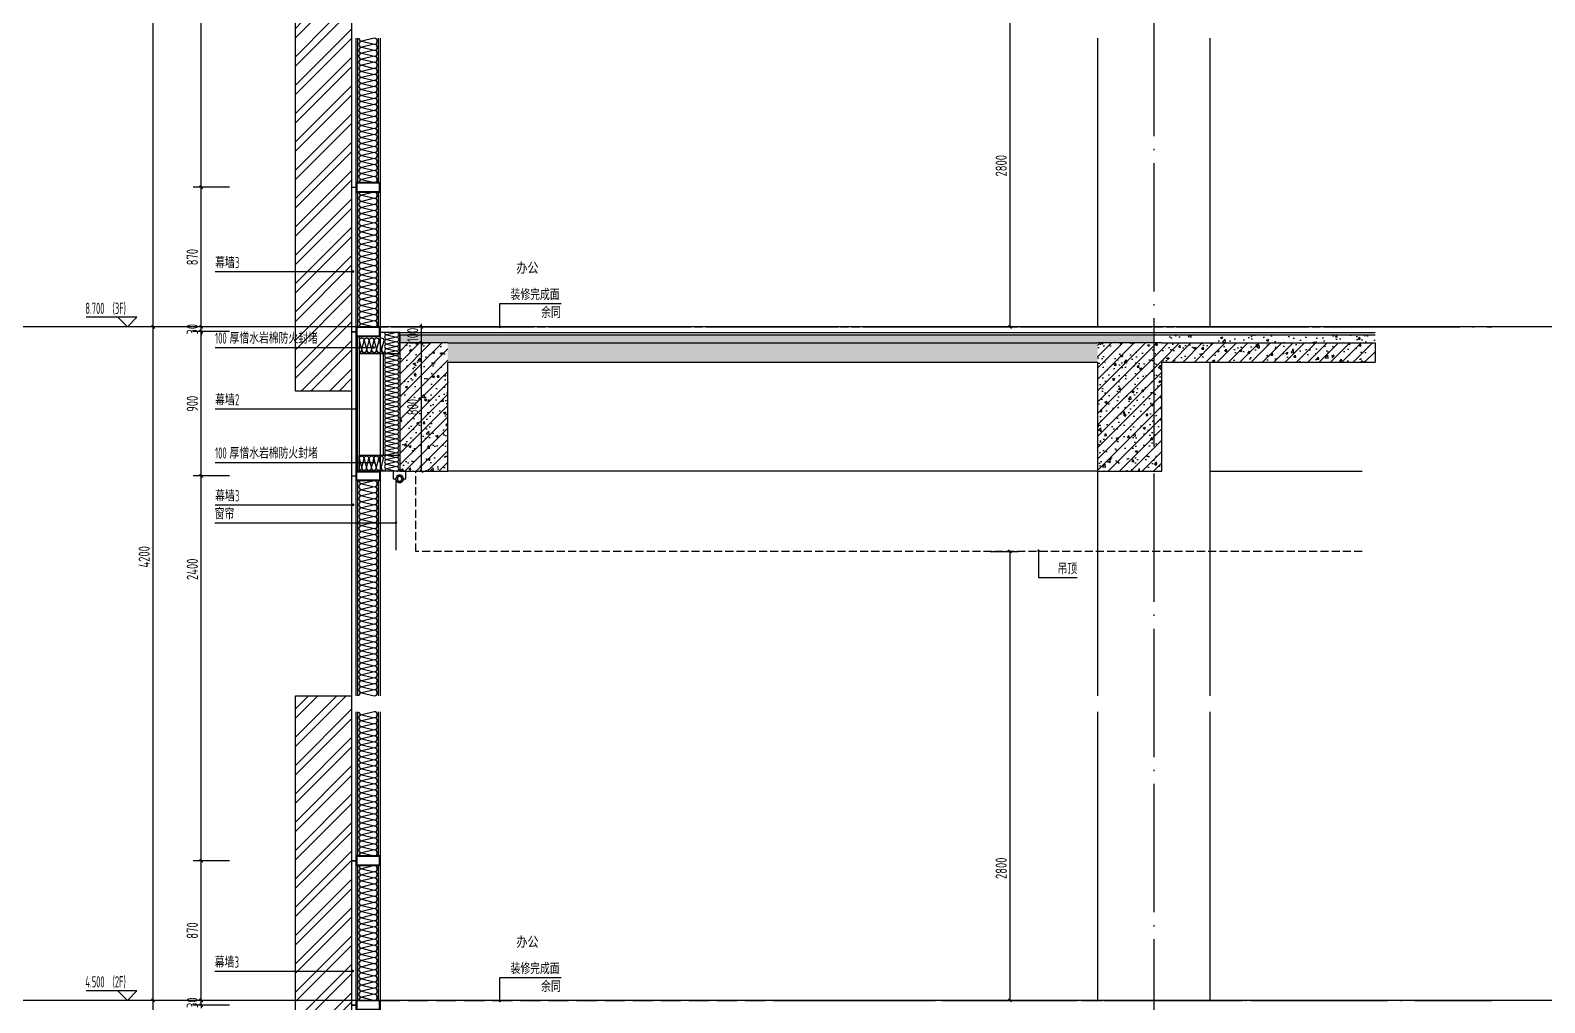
# Model space of a CAD drawing. Extents: x 198753 to 882193, y -399300 to 132460.
# Drawn here: x 380374 to 389814, y 4485 to 10550 of the extents above; entities that cross this region are included whole.
import ezdxf

# ---------------------------------------------------------------- set-up
doc = ezdxf.new("R2010")
doc.units = 0
doc.header["$LTSCALE"] = 1000
doc.header["$MEASUREMENT"] = 0
for name, pattern in [('DASH', [0.35, 0.25, -0.1]), ('DOTE', [2.42, 2, -0.2, 0.02, -0.2]), ('HIDDEN', [9.525, 6.35, -3.175])]:
    doc.linetypes.add(name, pattern=pattern)
for name, color, linetype in [('00-图签', 7, 'Continuous'), ('01-标注_尺寸', 124, 'Continuous'), ('01-标注_标高', 200, 'Continuous'), ('01-标注_符号', 200, 'Continuous'), ('02-TEXT_标注', 130, 'Continuous'), ('05-填充_156', 156, 'Continuous'), ('05-填充_天正', 26, 'Continuous'), ('A-0-房间名称', 7, 'Continuous'), ('A-D-玻璃剖线', 130, 'Continuous'), ('A-D-金属剖线', 200, 'Continuous'), ('A-STR-面层', 191, 'Continuous'), ('A-SUR_保温', 222, 'Continuous'), ('A-SUR_看线', 231, 'Continuous'), ('A-SUR_面层', 191, 'Continuous'), ('A-TECH_结构', 21, 'Continuous'), ('A-金属背板', 30, 'Continuous'), ('A_AXIS-轴线', 36, 'DOTE'), ('A_STR-砼墙', 51, 'Continuous'), ('A_STR-砼柱', 51, 'Continuous'), ('I-E-家具_活动', 201, 'DASH'), ('钢龙骨', 173, 'Continuous')]:
    doc.layers.add(name, color=color, linetype=linetype)
doc.layers.add('04-不打印_辅助线', color=165, linetype='Continuous', plot=False)
doc.styles.add('_TCH_DIM', font='ROS1', dxfattribs={"width": 0.8, "bigfont": 'JD'})
doc.styles.add('_TCH_DIM_T3', font='ROS1', dxfattribs={"width": 0.8, "bigfont": 'JD'})
doc.styles.add('_TCH_SPACE', font='STXIHEI.TTF', dxfattribs={"width": 0.75, "height": 5})
doc.dimstyles.new('_TCH_ARCH&&20', dxfattribs={"dimtxt": 70, "dimasz": 20, "dimexe": 50, "dimexo": 60, "dimgap": 20, "dimtad": 1, "dimdec": 0, "dimzin": 0, "dimdsep": 46, "dimtxsty": '_TCH_DIM_T3', "dimblk": 'ARCHTICK', "dimcen": 0.09, "dimclrt": 4, "dimazin": 2, "dimtfac": 1, "dimtdec": 0, "dimtix": 1, "dimtmove": 2, "dimatfit": 3, "dimfxl": 0, "dimtolj": 1, "dimtzin": 0, "dimarcsym": 0})
pattern_1 = [(45, (0, 0), (-35.355339, 35.355339), []), (50, (0, 0), (143.452037, -12.550427), [15, -165]), (355, (0, 0), (-27.750267, 150.438427), [12, -132]), (100.4514, (11.95, -1.05), (115.701876, 137.88791), [12.74804, -140.22842]), (46.1842, (0, 40), (213.44821, -33.1038), [22.5, -247.5]), (96.6356, (17.79, 37.24), (186.93254, 194.82357), [19.12206, -210.3426]), (351.1842, (0, 40), (186.93239, 194.82372), [18, -198]), (21, (20, 30), (119.38141, -80.523778), [15, -165]), (326, (20, 30), (48.663066, 145.03001), [12, -132]), (71.4514, (29.95, 23.29), (168.044526, 64.5061), [12.74804, -140.22842]), (37.5, (0, 0), (2.431971, 66.578771), [0, -130.4, 0, -134, 0, -132.5]), (7.5, (0, 0), (52.613907, 78.882342), [0, -76.4, 0, -127.4, 0, -50.5]), (327.5, (-44.6, 0), (106.764487, -4.510974), [0, -50, 0, -156, 0, -207]), (317.5, (-64.6, 0), (116.637234, 20.020996), [0, -65, 0, -103.6, 0, -147])]
pattern_2 = [(50, (0, 0), (143.452037, -12.550427), [15, -165]), (355, (0, 0), (-27.750267, 150.438427), [12, -132]), (100.4514, (11.95, -1.05), (115.701876, 137.88791), [12.74804, -140.22842]), (46.1842, (0, 40), (213.44821, -33.1038), [22.5, -247.5]), (96.6356, (17.79, 37.24), (186.93254, 194.82357), [19.12206, -210.3426]), (351.1842, (0, 40), (186.93239, 194.82372), [18, -198]), (21, (20, 30), (119.38141, -80.523778), [15, -165]), (326, (20, 30), (48.663066, 145.03001), [12, -132]), (71.4514, (29.95, 23.29), (168.044526, 64.5061), [12.74804, -140.22842]), (37.5, (0, 0), (2.431971, 66.578771), [0, -130.4, 0, -134, 0, -132.5]), (7.5, (0, 0), (52.613907, 78.882342), [0, -76.4, 0, -127.4, 0, -50.5]), (327.5, (-44.6, 0), (106.764487, -4.510974), [0, -50, 0, -156, 0, -207]), (317.5, (-64.6, 0), (116.637234, 20.020996), [0, -65, 0, -103.6, 0, -147])]

# ---------------------------------------------------------------- blocks, each defined once
blk = doc.blocks.new('A$C643B6CAF')
at = {"layer": '钢龙骨', "const_width": 10}
blk.add_lwpolyline([(0, -1.6), (-28, -1.6)], dxfattribs=at)
at = {"layer": '钢龙骨'}
for points in [[(0, 28.4), (0, -31.6), (150, -31.6), (150, 28.4)], [(4, 24.4), (4, -27.6), (146, -27.6), (146, 24.4)]]:
    blk.add_lwpolyline(points, close=True, dxfattribs=at)
blk = doc.blocks.new('*U29')
at = {"layer": '01-标注_符号'}
blk.add_lwpolyline([(-850, -510.3), (28, -510.3)], dxfattribs=at)
at = {"layer": '01-标注_符号', "const_width": 8}
blk.add_lwpolyline([(24, -510.3, 1), (32, -510.3, 1)], format="xyb", close=True, dxfattribs=at)
at = {"layer": 'A-D-玻璃剖线'}
for points in [[(0, 1800), (0, -2300)], [(28, -2300), (28, 1800)]]:
    blk.add_lwpolyline(points, dxfattribs=at)
at = {"layer": 'A-金属背板'}
blk.add_lwpolyline([(38, -60), (48, -60), (48, -900), (38, -900)], close=True, dxfattribs=at)
at = {"layer": '钢龙骨'}
blk.add_lwpolyline([(178, 1800), (178, -2300)], dxfattribs=at)
for p in [(28, 871.8), (28, -28.4)]:
    blk.add_blockref('A$C643B6CAF', p, dxfattribs=at)
at = {"layer": '钢龙骨', "xscale": -1, "rotation": 180}
blk.add_blockref('A$C643B6CAF', (28.1, -931.6), dxfattribs=at)
at = {"layer": '02-TEXT_标注', "style": '_TCH_DIM'}
for s, height, width, p in [('幕墙', 69.46, 0.8, (-850, -489.3)), ('2', 70, 0.64, (-725.8, -489.3))]:
    blk.add_text(s, height=height, dxfattribs=dict(at, width=width)).set_placement(p)
blk = doc.blocks.new('fdsaewqqwe')
at = {"layer": '钢龙骨'}
for points in [[(0, 29.2), (0, -30.8), (150, -30.8), (150, 29.2)], [(4, 25.2), (4, -26.8), (146, -26.8), (146, 25.2)]]:
    blk.add_lwpolyline(points, close=True, dxfattribs=at)
blk = doc.blocks.new('*U55')
at = {"layer": '01-标注_符号'}
for points in [[(-852.7, -503.4), (0, -503.4)], [(-119.7, -1160.3), (257.4, -1160.3), (257.4, -944.3)]]:
    blk.add_lwpolyline(points, dxfattribs=at)
at = {"layer": '01-标注_符号', "const_width": 8}
for points in [[(-4, -503.4, 1), (4, -503.4, 1)], [(257.4, -948.3, 1), (257.4, -940.3, 1)]]:
    blk.add_lwpolyline(points, format="xyb", close=True, dxfattribs=at)
at = {"layer": 'A-D-玻璃剖线'}
blk.add_lwpolyline([(0, 1800), (0, -960), (28, -960), (28, 1800)], dxfattribs=at)
at = {"layer": 'A-D-金属剖线'}
for points in [[(178, -960), (178, -940), (2628.1, -940), (2628.1, -960)], [(178, -957), (178, -940), (2625.1, -940), (2625.1, -957)]]:
    blk.add_lwpolyline(points, close=True, dxfattribs=at)
at = {"layer": 'A-金属背板'}
blk.add_lwpolyline([(38, -60), (48, -60), (48, -900), (38, -900)], close=True, dxfattribs=at)
at = {"layer": '钢龙骨'}
blk.add_lwpolyline([(178, 1800), (178, -960)], dxfattribs=at)
for name, p in [('A$C643B6CAF', (28, 871.8)), ('A$C643B6CAF', (28, -28.4)), ('fdsaewqqwe', (28, -929.2))]:
    blk.add_blockref(name, p, dxfattribs=at)
at = {"layer": '02-TEXT_标注', "style": '_TCH_DIM'}
for s, height, width, p in [('幕墙', 69.46, 0.8, (-852.7, -482.4)), ('2', 70, 0.64, (-728.5, -482.4)), ('外棚', 69.46, 0.8, (-119.7, -1139.3)), ('1', 70, 0.64, (4.4, -1139.3))]:
    blk.add_text(s, height=height, dxfattribs=dict(at, width=width)).set_placement(p)
blk = doc.blocks.new('$LinePat$岩棉板')
at = {"color": 0}
for p, q in [((0, -17), (12, -67)), ((12, -67), (24, -17))]:
    blk.add_line(p, q, dxfattribs=at)
for centre, start, end in [((12, -17), 0, 180), ((0, -67), 270, 0), ((24, -67), 180, 270)]:
    blk.add_arc(centre, 12, start, end, dxfattribs=at)
at = {"layer": 'Defpoints'}
blk.add_point((0, 0.1), dxfattribs=at)
at = {"layer": 'Defpoints', "color": 0}
blk.add_point((24, -84), dxfattribs=at)
blk = doc.blocks.new('_ArchTick')
at = {"color": 0, "linetype": 'ByBlock', "const_width": 0.4}
blk.add_lwpolyline([(-0.5, -0.5), (0.5, 0.5)], dxfattribs=at)
blk = doc.blocks.new('*D2113')
at = {"layer": '01-标注_尺寸', "color": 0, "lineweight": -2, "transparency": 16777216}
for p, q in [((360.1, 0), (486.1, 0)), ((436.1, 0), (436.1, 20)), ((436.1, -100), (436.1, 0)), ((360.1, -100), (486.1, -100)), ((436.1, -100), (436.1, -120))]:
    blk.add_line(p, q, dxfattribs=at)
at = {"layer": 'Defpoints', "color": 0, "transparency": 16777216}
for p in [(300.1, 0), (436.1, 0), (300.1, -100)]:
    blk.add_point(p, dxfattribs=at)
at = {"layer": '01-标注_尺寸', "color": 0, "lineweight": -2, "transparency": 16777216, "xscale": 20, "yscale": 20, "zscale": 20}
for p, rotation in [((436.1, 0), 270), ((436.1, -100), 90)]:
    blk.add_blockref('_ArchTick', p, dxfattribs=dict(at, rotation=rotation))
at = {"layer": '01-标注_尺寸', "color": 4, "transparency": 16777216, "insert": (381.1, -50), "char_height": 70, "attachment_point": 5, "rotation": 90, "style": '_TCH_DIM_T3'}
blk.add_mtext('\\A1;100', dxfattribs=at)
blk = doc.blocks.new('*D2114')
at = {"layer": '01-标注_尺寸', "color": 0, "lineweight": -2, "transparency": 16777216}
for p, q in [((360.1, -100), (486.1, -100)), ((436.1, -900), (436.1, -100)), ((360.1, -900), (486.1, -900))]:
    blk.add_line(p, q, dxfattribs=at)
at = {"layer": 'Defpoints', "color": 0, "transparency": 16777216}
for p in [(300.1, -100), (436.1, -100), (300.1, -900)]:
    blk.add_point(p, dxfattribs=at)
at = {"layer": '01-标注_尺寸', "color": 0, "lineweight": -2, "transparency": 16777216, "xscale": 20, "yscale": 20, "zscale": 20}
for p, rotation in [((436.1, -100), 90), ((436.1, -900), 270)]:
    blk.add_blockref('_ArchTick', p, dxfattribs=dict(at, rotation=rotation))
at = {"layer": '01-标注_尺寸', "color": 4, "transparency": 16777216, "insert": (381.1, -500), "char_height": 70, "attachment_point": 5, "rotation": 90, "style": '_TCH_DIM_T3'}
blk.add_mtext('\\A1;800', dxfattribs=at)
blk = doc.blocks.new('dasgfs')
at = {"layer": '01-标注_符号'}
for p, q in [((0, 0), (0, 146.5)), ((0, 146.5), (382.7, 146.5))]:
    blk.add_line(p, q, dxfattribs=at)
at = {"layer": '01-标注_符号', "const_width": 8}
blk.add_lwpolyline([(0, -4, 1), (0, 4, 1)], format="xyb", close=True, dxfattribs=at)
at = {"layer": '02-TEXT_标注', "style": '_TCH_DIM', "width": 0.8}
for s, p in [('装修完成面', (66.9, 167.5)), ('余同', (257.5, 55.5))]:
    blk.add_text(s, height=69.46, dxfattribs=at).set_placement(p)
blk = doc.blocks.new('*U160')
at = {"layer": 'A-金属背板'}
for points in [[(0, -899.8), (0, 0)], [(10, 0), (10, -899.8)], [(140, -899.8), (140, 0)], [(150, 0), (150, -899.8)]]:
    blk.add_lwpolyline(points, dxfattribs=at)
at = {"layer": 'A-SUR_保温', "xscale": 1.562156118525504, "yscale": 1.544892716204687, "zscale": 1.544892716204687, "rotation": 269.9999999999898}
for p in [(140, 0), (140, -37.5), (140, -75), (140, -112.5), (140, -150), (140, -187.5), (140, -225), (140, -262.4), (140, -299.9), (140, -337.4), (140, -374.9), (140, -412.4), (140, -449.9), (140, -487.4), (140, -524.9), (140, -562.4), (140, -599.9), (140, -637.4), (140, -674.9), (140, -712.3), (140, -749.8), (140, -787.3), (140, -824.8), (140, -862.3)]:
    blk.add_blockref('$LinePat$岩棉板', p, dxfattribs=at)
blk = doc.blocks.new('*U159')
at = {"layer": 'A-金属背板'}
for points in [[(0, -840.2), (0, 0)], [(10, 0), (10, -840.2)], [(140, -840.2), (140, 0)], [(150, 0), (150, -840.2)]]:
    blk.add_lwpolyline(points, dxfattribs=at)
at = {"layer": 'A-SUR_保温', "xscale": 1.591284231589512, "yscale": 1.544892716204687, "zscale": 1.544892716204687, "rotation": 269.9999999999886}
for p in [(140, 0), (140, -38.2), (140, -76.4), (140, -114.6), (140, -152.8), (140, -191), (140, -229.1), (140, -267.3), (140, -305.5), (140, -343.7), (140, -381.9), (140, -420.1), (140, -458.3), (140, -496.5), (140, -534.7), (140, -572.9), (140, -611.1), (140, -649.2), (140, -687.4), (140, -725.6), (140, -763.8), (140, -802)]:
    blk.add_blockref('$LinePat$岩棉板', p, dxfattribs=at)
blk = doc.blocks.new('*U158')
at = {"layer": 'A-金属背板'}
for points in [[(0, -1340), (0, 0)], [(10, 0), (10, -1340)], [(140, -1340), (140, 0)], [(150, 0), (150, -1340)]]:
    blk.add_lwpolyline(points, dxfattribs=at)
at = {"layer": 'A-SUR_保温', "xscale": 1.550925924632949, "yscale": 1.544892716204687, "zscale": 1.544892716204687, "rotation": 269.9999999999952}
for p in [(140, 0), (140, -37.2), (140, -74.4), (140, -111.7), (140, -148.9), (140, -186.1), (140, -223.3), (140, -260.6), (140, -297.8), (140, -335), (140, -372.2), (140, -409.4), (140, -446.7), (140, -483.9), (140, -521.1), (140, -558.3), (140, -595.6), (140, -632.8), (140, -670), (140, -707.2), (140, -744.4), (140, -781.7), (140, -818.9), (140, -856.1), (140, -893.3), (140, -930.6), (140, -967.8), (140, -1005), (140, -1042.2), (140, -1079.4), (140, -1116.7), (140, -1153.9), (140, -1191.1), (140, -1228.3), (140, -1265.6), (140, -1302.8)]:
    blk.add_blockref('$LinePat$岩棉板', p, dxfattribs=at)
blk = doc.blocks.new('*U174')
at = {"layer": '05-填充_156'}
h = blk.add_hatch(dxfattribs=at)
h.set_pattern_fill('金属', color=256, scale=50)
h.set_pattern_definition([(45, (-150, -1800), (-88.388, 88.388), []), (45, (-91.07, -1800), (-88.388, 88.388), [])])
h.paths.add_polyline_path([(-350, 0), (0, 0), (0, -2300), (-350, -2300)])
at = {"layer": 'A-SUR_看线', "color": 8}
blk.add_lwpolyline([(-350, 0), (0, 0), (0, -2300), (-350, -2300)], close=True, dxfattribs=at)
blk = doc.blocks.new('窗帘')
at = {"linetype": 'HIDDEN', "ltscale": 3}
blk.add_line((23.3, -47.5), (23.3, -491.9), dxfattribs=at)
blk.add_lwpolyline([(-23.3, -47.5), (-39.5, -47.5), (-39.5, 0), (39.5, 0), (39.5, -47.5), (23.3, -47.5)])
for radius in [23.3, 14.3]:
    blk.add_circle((0, -47.5), radius)
blk.add_arc((0, -47.5), 23.3, 180, 0)
blk = doc.blocks.new('*D1318')
at = {"layer": '01-标注_尺寸', "color": 0, "lineweight": -2, "transparency": 16777216}
for p, q in [((381616.8, 4500), (381389.2, 4500)), ((381616.8, 4470.3), (381389.2, 4470.3)), ((381439.2, 4500), (381439.2, 4520)), ((381439.2, 4470.3), (381439.2, 4500)), ((381439.2, 4470.3), (381439.2, 4450.3))]:
    blk.add_line(p, q, dxfattribs=at)
at = {"layer": 'Defpoints', "color": 0, "transparency": 16777216}
for p in [(381439.2, 4500), (381676.8, 4500), (381676.8, 4470.3)]:
    blk.add_point(p, dxfattribs=at)
at = {"layer": '01-标注_尺寸', "color": 0, "lineweight": -2, "transparency": 16777216, "xscale": 20, "yscale": 20, "zscale": 20}
for p, rotation in [((381439.2, 4500), 270), ((381439.2, 4470.3), 90)]:
    blk.add_blockref('_ArchTick', p, dxfattribs=dict(at, rotation=rotation))
at = {"layer": '01-标注_尺寸', "color": 4, "transparency": 16777216, "insert": (381384.2, 4485.1), "char_height": 70, "attachment_point": 5, "rotation": 90, "style": '_TCH_DIM_T3'}
blk.add_mtext('\\A1;30', dxfattribs=at)
blk = doc.blocks.new('*D1319')
at = {"layer": '01-标注_尺寸', "color": 0, "lineweight": -2, "transparency": 16777216}
for p, q in [((381616.8, 5370.5), (381389.2, 5370.5)), ((381439.2, 4500), (381439.2, 5370.5)), ((381616.8, 4500), (381389.2, 4500))]:
    blk.add_line(p, q, dxfattribs=at)
at = {"layer": 'Defpoints', "color": 0, "transparency": 16777216}
for p in [(381439.2, 5370.5), (381676.8, 5370.5), (381676.8, 4500)]:
    blk.add_point(p, dxfattribs=at)
at = {"layer": '01-标注_尺寸', "color": 0, "lineweight": -2, "transparency": 16777216, "xscale": 20, "yscale": 20, "zscale": 20}
for p, rotation in [((381439.2, 5370.5), 90), ((381439.2, 4500), 270)]:
    blk.add_blockref('_ArchTick', p, dxfattribs=dict(at, rotation=rotation))
at = {"layer": '01-标注_尺寸', "color": 4, "transparency": 16777216, "insert": (381384.2, 4935.2), "char_height": 70, "attachment_point": 5, "rotation": 90, "style": '_TCH_DIM_T3'}
blk.add_mtext('\\A1;870', dxfattribs=at)
blk = doc.blocks.new('*D1320')
at = {"layer": '01-标注_尺寸', "color": 0, "lineweight": -2, "transparency": 16777216}
for p, q in [((381616.8, 7770.3), (381389.2, 7770.3)), ((381439.2, 5370.5), (381439.2, 7770.3)), ((381616.8, 5370.5), (381389.2, 5370.5))]:
    blk.add_line(p, q, dxfattribs=at)
at = {"layer": 'Defpoints', "color": 0, "transparency": 16777216}
for p in [(381439.2, 7770.3), (381676.8, 7770.3), (381676.8, 5370.5)]:
    blk.add_point(p, dxfattribs=at)
at = {"layer": '01-标注_尺寸', "color": 0, "lineweight": -2, "transparency": 16777216, "xscale": 20, "yscale": 20, "zscale": 20}
for p, rotation in [((381439.2, 7770.3), 90), ((381439.2, 5370.5), 270)]:
    blk.add_blockref('_ArchTick', p, dxfattribs=dict(at, rotation=rotation))
at = {"layer": '01-标注_尺寸', "color": 4, "transparency": 16777216, "insert": (381384.2, 7188.4), "char_height": 70, "attachment_point": 5, "rotation": 90, "style": '_TCH_DIM_T3'}
blk.add_mtext('\\A1;2400', dxfattribs=at)
blk = doc.blocks.new('*D1321')
at = {"layer": '01-标注_尺寸', "color": 0, "lineweight": -2, "transparency": 16777216}
for p, q in [((381616.8, 8670.3), (381389.2, 8670.3)), ((381439.2, 7770.3), (381439.2, 8670.3)), ((381616.8, 7770.3), (381389.2, 7770.3))]:
    blk.add_line(p, q, dxfattribs=at)
at = {"layer": 'Defpoints', "color": 0, "transparency": 16777216}
for p in [(381439.2, 8670.3), (381676.8, 8670.3), (381676.8, 7770.3)]:
    blk.add_point(p, dxfattribs=at)
at = {"layer": '01-标注_尺寸', "color": 0, "lineweight": -2, "transparency": 16777216, "xscale": 20, "yscale": 20, "zscale": 20}
for p, rotation in [((381439.2, 8670.3), 90), ((381439.2, 7770.3), 270)]:
    blk.add_blockref('_ArchTick', p, dxfattribs=dict(at, rotation=rotation))
at = {"layer": '01-标注_尺寸', "color": 4, "transparency": 16777216, "insert": (381384.2, 8220.3), "char_height": 70, "attachment_point": 5, "rotation": 90, "style": '_TCH_DIM_T3'}
blk.add_mtext('\\A1;900', dxfattribs=at)
blk = doc.blocks.new('*D1322')
at = {"layer": '01-标注_尺寸', "color": 0, "lineweight": -2, "transparency": 16777216}
for p, q in [((381616.8, 8700), (381389.2, 8700)), ((381439.2, 8700), (381439.2, 8720)), ((381439.2, 8670.3), (381439.2, 8700)), ((381616.8, 8670.3), (381389.2, 8670.3)), ((381439.2, 8670.3), (381439.2, 8650.3))]:
    blk.add_line(p, q, dxfattribs=at)
at = {"layer": 'Defpoints', "color": 0, "transparency": 16777216}
for p in [(381439.2, 8700), (381676.8, 8700), (381676.8, 8670.3)]:
    blk.add_point(p, dxfattribs=at)
at = {"layer": '01-标注_尺寸', "color": 0, "lineweight": -2, "transparency": 16777216, "xscale": 20, "yscale": 20, "zscale": 20}
for p, rotation in [((381439.2, 8700), 270), ((381439.2, 8670.3), 90)]:
    blk.add_blockref('_ArchTick', p, dxfattribs=dict(at, rotation=rotation))
at = {"layer": '01-标注_尺寸', "color": 4, "transparency": 16777216, "insert": (381384.2, 8685.1), "char_height": 70, "attachment_point": 5, "rotation": 90, "style": '_TCH_DIM_T3'}
blk.add_mtext('\\A1;30', dxfattribs=at)
blk = doc.blocks.new('*D1323')
at = {"layer": '01-标注_尺寸', "color": 0, "lineweight": -2, "transparency": 16777216}
for p, q in [((381616.8, 9570.5), (381389.2, 9570.5)), ((381439.2, 8700), (381439.2, 9570.5)), ((381616.8, 8700), (381389.2, 8700))]:
    blk.add_line(p, q, dxfattribs=at)
at = {"layer": 'Defpoints', "color": 0, "transparency": 16777216}
for p in [(381439.2, 9570.5), (381676.8, 9570.5), (381676.8, 8700)]:
    blk.add_point(p, dxfattribs=at)
at = {"layer": '01-标注_尺寸', "color": 0, "lineweight": -2, "transparency": 16777216, "xscale": 20, "yscale": 20, "zscale": 20}
for p, rotation in [((381439.2, 9570.5), 90), ((381439.2, 8700), 270)]:
    blk.add_blockref('_ArchTick', p, dxfattribs=dict(at, rotation=rotation))
at = {"layer": '01-标注_尺寸', "color": 4, "transparency": 16777216, "insert": (381384.2, 9135.2), "char_height": 70, "attachment_point": 5, "rotation": 90, "style": '_TCH_DIM_T3'}
blk.add_mtext('\\A1;870', dxfattribs=at)
blk = doc.blocks.new('*D1324')
at = {"layer": '01-标注_尺寸', "color": 0, "lineweight": -2, "transparency": 16777216}
for p, q in [((381616.8, 11970.3), (381389.2, 11970.3)), ((381439.2, 9570.5), (381439.2, 11970.3)), ((381616.8, 9570.5), (381389.2, 9570.5))]:
    blk.add_line(p, q, dxfattribs=at)
at = {"layer": 'Defpoints', "color": 0, "transparency": 16777216}
for p in [(381439.2, 11970.3), (381676.8, 11970.3), (381676.8, 9570.5)]:
    blk.add_point(p, dxfattribs=at)
at = {"layer": '01-标注_尺寸', "color": 0, "lineweight": -2, "transparency": 16777216, "xscale": 20, "yscale": 20, "zscale": 20}
for p, rotation in [((381439.2, 11970.3), 90), ((381439.2, 9570.5), 270)]:
    blk.add_blockref('_ArchTick', p, dxfattribs=dict(at, rotation=rotation))
at = {"layer": '01-标注_尺寸', "color": 4, "transparency": 16777216, "insert": (381384.2, 11178.1), "char_height": 70, "attachment_point": 5, "rotation": 90, "style": '_TCH_DIM_T3'}
blk.add_mtext('\\A1;2400', dxfattribs=at)
blk = doc.blocks.new('*D1335')
at = {"layer": '01-标注_尺寸', "color": 0, "lineweight": -2, "transparency": 16777216}
for p, q in [((386357.5, 11500), (386531.3, 11500)), ((386481.3, 8700), (386481.3, 11500)), ((386357.5, 8700), (386531.3, 8700))]:
    blk.add_line(p, q, dxfattribs=at)
at = {"layer": 'Defpoints', "color": 0, "transparency": 16777216}
for p in [(386297.5, 11500), (386481.3, 11500), (386297.5, 8700)]:
    blk.add_point(p, dxfattribs=at)
at = {"layer": '01-标注_尺寸', "color": 0, "lineweight": -2, "transparency": 16777216, "xscale": 20, "yscale": 20, "zscale": 20}
for p, rotation in [((386481.3, 11500), 90), ((386481.3, 8700), 270)]:
    blk.add_blockref('_ArchTick', p, dxfattribs=dict(at, rotation=rotation))
at = {"layer": '01-标注_尺寸', "color": 4, "transparency": 16777216, "insert": (386426.3, 9705.1), "char_height": 70, "attachment_point": 5, "rotation": 90, "style": '_TCH_DIM_T3'}
blk.add_mtext('\\A1;2800', dxfattribs=at)
blk = doc.blocks.new('*D1336')
at = {"layer": '01-标注_尺寸', "color": 0, "lineweight": -2, "transparency": 16777216}
for p, q in [((386357.5, 7300), (386531.3, 7300)), ((386481.3, 4500), (386481.3, 7300)), ((386357.5, 4500), (386531.3, 4500))]:
    blk.add_line(p, q, dxfattribs=at)
at = {"layer": 'Defpoints', "color": 0, "transparency": 16777216}
for p in [(386297.5, 7300), (386481.3, 7300), (386297.5, 4500)]:
    blk.add_point(p, dxfattribs=at)
at = {"layer": '01-标注_尺寸', "color": 0, "lineweight": -2, "transparency": 16777216, "xscale": 20, "yscale": 20, "zscale": 20}
for p, rotation in [((386481.3, 7300), 90), ((386481.3, 4500), 270)]:
    blk.add_blockref('_ArchTick', p, dxfattribs=dict(at, rotation=rotation))
at = {"layer": '01-标注_尺寸', "color": 4, "transparency": 16777216, "insert": (386426.3, 5323.6), "char_height": 70, "attachment_point": 5, "rotation": 90, "style": '_TCH_DIM_T3'}
blk.add_mtext('\\A1;2800', dxfattribs=at)
blk = doc.blocks.new('*D1479')
at = {"layer": '01-标注_尺寸', "color": 0, "lineweight": -2, "transparency": 16777216}
for p, q in [((381606.8, 4500), (381089.2, 4500)), ((381139.2, 0), (381139.2, 4500)), ((381606.8, 0), (381089.2, 0))]:
    blk.add_line(p, q, dxfattribs=at)
at = {"layer": 'Defpoints', "color": 0, "transparency": 16777216}
for p in [(381139.2, 4500), (381666.8, 4500), (381666.8, 0)]:
    blk.add_point(p, dxfattribs=at)
at = {"layer": '01-标注_尺寸', "color": 0, "lineweight": -2, "transparency": 16777216, "xscale": 20, "yscale": 20, "zscale": 20}
for p, rotation in [((381139.2, 4500), 90), ((381139.2, 0), 270)]:
    blk.add_blockref('_ArchTick', p, dxfattribs=dict(at, rotation=rotation))
at = {"layer": '01-标注_尺寸', "color": 4, "transparency": 16777216, "insert": (381084.2, 2740.8), "char_height": 70, "attachment_point": 5, "rotation": 90, "style": '_TCH_DIM_T3'}
blk.add_mtext('\\A1;4500', dxfattribs=at)
blk = doc.blocks.new('*D1480')
at = {"layer": '01-标注_尺寸', "color": 0, "lineweight": -2, "transparency": 16777216}
for p, q in [((381606.8, 8700), (381089.2, 8700)), ((381139.2, 4500), (381139.2, 8700)), ((381606.8, 4500), (381089.2, 4500))]:
    blk.add_line(p, q, dxfattribs=at)
at = {"layer": 'Defpoints', "color": 0, "transparency": 16777216}
for p in [(381139.2, 8700), (381666.8, 8700), (381666.8, 4500)]:
    blk.add_point(p, dxfattribs=at)
at = {"layer": '01-标注_尺寸', "color": 0, "lineweight": -2, "transparency": 16777216, "xscale": 20, "yscale": 20, "zscale": 20}
for p, rotation in [((381139.2, 8700), 90), ((381139.2, 4500), 270)]:
    blk.add_blockref('_ArchTick', p, dxfattribs=dict(at, rotation=rotation))
at = {"layer": '01-标注_尺寸', "color": 4, "transparency": 16777216, "insert": (381084.2, 7265.9), "char_height": 70, "attachment_point": 5, "rotation": 90, "style": '_TCH_DIM_T3'}
blk.add_mtext('\\A1;4200', dxfattribs=at)
blk = doc.blocks.new('*D1481')
at = {"layer": '01-标注_尺寸', "color": 0, "lineweight": -2, "transparency": 16777216}
for p, q in [((381606.8, 12300), (381089.2, 12300)), ((381139.2, 8700), (381139.2, 12300)), ((381606.8, 8700), (381089.2, 8700))]:
    blk.add_line(p, q, dxfattribs=at)
at = {"layer": 'Defpoints', "color": 0, "transparency": 16777216}
for p in [(381139.2, 12300), (381666.8, 12300), (381666.8, 8700)]:
    blk.add_point(p, dxfattribs=at)
at = {"layer": '01-标注_尺寸', "color": 0, "lineweight": -2, "transparency": 16777216, "xscale": 20, "yscale": 20, "zscale": 20}
for p, rotation in [((381139.2, 12300), 90), ((381139.2, 8700), 270)]:
    blk.add_blockref('_ArchTick', p, dxfattribs=dict(at, rotation=rotation))
at = {"layer": '01-标注_尺寸', "color": 4, "transparency": 16777216, "insert": (381084.2, 11343), "char_height": 70, "attachment_point": 5, "rotation": 90, "style": '_TCH_DIM_T3'}
blk.add_mtext('\\A1;3600', dxfattribs=at)
blk = doc.blocks.new('*U65')
at = {"layer": '01-标注_符号'}
for points in [[(-850, -128.6), (138, -128.6)], [(-850, -845.3), (138, -845.3)]]:
    blk.add_lwpolyline(points, dxfattribs=at)
at = {"layer": '01-标注_符号', "const_width": 8}
for points in [[(134, -128.6, 1), (142, -128.6, 1)], [(134, -845.3, 1), (142, -845.3, 1)]]:
    blk.add_lwpolyline(points, format="xyb", close=True, dxfattribs=at)
at = {"layer": 'A-SUR_保温'}
blk.add_line((300, -165), (300.1, -800.5), dxfattribs=at)
for points in [[(300, -35), (178, -35), (178, -60), (48, -60), (48, -165), (300, -165), (300, -35)], [(200.1, -800.5), (200.1, -800.5), (200.1, -165), (48, -165)]]:
    blk.add_lwpolyline(points, dxfattribs=at)
blk.add_lwpolyline([(300.1, -900), (178, -900), (178, -900), (48, -900), (48, -800.5), (300.1, -800.5), (300.1, -900)], close=True, dxfattribs=at)
at = {"layer": 'A-SUR_保温', "xscale": 1.290141874350982, "yscale": 1.188379012465143, "zscale": 1.188379012465143}
for p in [(48, -65), (79, -65), (109.9, -65), (140.9, -65), (171.9, -65)]:
    blk.add_blockref('$LinePat$岩棉板', p, dxfattribs=at)
at = {"layer": 'A-SUR_保温', "yscale": 1.188379012465143, "zscale": 1.188379012465143}
for p, xscale, rotation in [((300.1, -35), 1.201388880921391, 269.9941578905423), ((300.1, -63.8), 1.201388880921391, 269.9941578905423), ((300.1, -92.7), 1.201388880921391, 269.9941578905423), ((300.1, -150.3), 1.201388880921391, 269.9941578905423), ((300.1, -179.2), 1.201388880921391, 269.9941578905423), ((300.1, -121.5), 1.201388880921391, 269.9941578905423), ((300.1, -208), 1.201388880921391, 269.9941578905423), ((300.1, -236.8), 1.201388880921391, 269.9941578905423), ((300.1, -265.7), 1.201388880921391, 269.9941578905423), ((300.1, -294.5), 1.201388880921391, 269.9941578905423), ((300.1, -323.3), 1.201388880921391, 269.9941578905423), ((300.1, -352.2), 1.201388880921391, 269.9941578905423), ((300.1, -381), 1.201388880921391, 269.9941578905423), ((300, -409.8), 1.201388880921391, 269.9941578905423), ((300, -438.7), 1.201388880921391, 269.9941578905423), ((300, -467.5), 1.201388880921391, 269.9941578905423), ((300, -496.3), 1.201388880921391, 269.9941578905423), ((300, -525.2), 1.201388880921391, 269.9941578905423), ((300, -554), 1.201388880921391, 269.9941578905423), ((300, -582.8), 1.201388880921391, 269.9941578905423), ((300, -611.7), 1.201388880921391, 269.9941578905423), ((300, -640.5), 1.201388880921391, 269.9941578905423), ((300, -669.3), 1.201388880921391, 269.9941578905423), ((300, -698.2), 1.201388880921391, 269.9941578905423), ((300, -727), 1.201388880921391, 269.9941578905423), ((48, -800.5), 1.267426941411311, 359.9999999999994), ((78.4, -800.5), 1.267426941411311, 359.9999999999994), ((108.8, -800.5), 1.267426941411311, 359.9999999999994), ((139.3, -800.5), 1.267426941411311, 359.9999999999994), ((169.7, -800.5), 1.267426941411311, 359.9999999999994), ((300, -755.8), 1.201388880921391, 269.9941578905423), ((300, -784.7), 1.201388880921391, 269.9941578905423), ((300, -813.5), 1.201388880921391, 269.9941578905423), ((300, -842.3), 1.201388880921391, 269.9941578905423), ((300, -871.2), 1.201388880921391, 269.9941578905423)]:
    blk.add_blockref('$LinePat$岩棉板', p, dxfattribs=dict(at, xscale=xscale, rotation=rotation))
at = {"layer": '02-TEXT_标注', "style": '_TCH_DIM'}
for s, height, width, p in [('100', 70, 0.64, (-850, -104.7)), ('厚憎水岩棉防火封堵', 69.46, 0.8, (-760.4, -104.7)), ('100', 70, 0.64, (-850, -821.4)), ('厚憎水岩棉防火封堵', 69.46, 0.8, (-760.4, -821.4))]:
    blk.add_text(s, height=height, dxfattribs=dict(at, width=width)).set_placement(p)
at = {"layer": '01-标注_尺寸'}
for p1, p2, picture, middle in [((300.1, -100), (300.1, 0), '*D2113', (381.1, -50)), ((300.1, -900), (300.1, -100), '*D2114', (381.1, -500))]:
    dim = blk.add_aligned_dim(p1=p1, p2=p2, distance=-136, dimstyle='_TCH_ARCH&&20', dxfattribs=at)
    dim.commit()
    dim.dimension.update_dxf_attribs({"geometry": picture, "text_midpoint": middle})

msp = doc.modelspace()

# ---------------------------------------------------------------- hatches: boundary and pattern name
at = {"layer": '05-填充_天正'}
h = msp.add_hatch(dxfattribs=at)
h.set_pattern_fill('混凝土', color=256, scale=20, style=0)
h.set_pattern_definition(pattern_2)
h.paths.add_polyline_path([(382676.7, 8600), (387376.7, 8600), (387376.7, 8650), (382676.7, 8650)])
h = msp.add_hatch(dxfattribs=at)
h.set_pattern_fill('钢筋混凝土', color=256, scale=20, style=0)
h.set_pattern_definition(pattern_1)
h.paths.add_polyline_path([(382676.7, 7800), (382976.7, 7800), (382976.7, 8600), (382676.7, 8600)])
h = msp.add_hatch(dxfattribs=at)
h.set_pattern_fill('钢筋混凝土', color=256, scale=20, style=0)
h.set_pattern_definition(pattern_1)
h.paths.add_polyline_path([(387026.7, 8480), (387026.7, 8600), (382976.7, 8600), (382976.7, 8480)])
h = msp.add_hatch(dxfattribs=at)
h.set_pattern_fill('钢筋混凝土', color=256, scale=20, style=0)
h.set_pattern_definition(pattern_1)
h.paths.add_polyline_path([(387026.7, 7800), (387426.7, 7800), (387426.7, 8600), (387026.7, 8600)])
h = msp.add_hatch(dxfattribs=at)
h.set_pattern_fill('混凝土', color=256, scale=20, style=0)
h.set_pattern_definition(pattern_2)
h.paths.add_polyline_path([(387376.7, 8650), (387376.7, 8600), (388756.7, 8600), (388756.7, 8650)])
h = msp.add_hatch(dxfattribs=at)
h.set_pattern_fill('钢筋混凝土', color=256, scale=20, style=0)
h.set_pattern_definition(pattern_1)
h.paths.add_polyline_path([(387426.7, 8600), (387426.7, 8480), (388756.7, 8480), (388756.7, 8600)])

# ---------------------------------------------------------------- linework, layer by layer
at = {"layer": '01-标注_标高'}
for p, q in [((381039.2, 8759.7), (380723.3, 8759.7)), ((380979.2, 8699.7), (380919.2, 8759.7)), ((381139.2, 8699.7), (380919.2, 8699.7)), ((380979.2, 8699.7), (381039.2, 8759.7)), ((381039.2, 4559.7), (380723.3, 4559.7)), ((380979.2, 4499.7), (380919.2, 4559.7)), ((380979.2, 4499.7), (381039.2, 4559.7)), ((381139.2, 4499.7), (380919.2, 4499.7))]:
    msp.add_line(p, q, dxfattribs=at)
at = {"layer": '01-标注_符号'}
for p, q in [((386659.2, 7304), (386659.2, 7136.2)), ((386659.2, 7136.2), (386899.6, 7136.2))]:
    msp.add_line(p, q, dxfattribs=at)
for points in [[(381526.7, 9045.3), (382386.5, 9045.3)], [(381526.7, 7590.7), (382386.5, 7590.7)], [(381523.7, 7479), (382653.2, 7479)], [(381524, 4682.5), (382383.9, 4682.5)]]:
    msp.add_lwpolyline(points, dxfattribs=at)
at = {"layer": '01-标注_符号', "const_width": 8}
for points in [[(382382.5, 9045.3, 1), (382390.5, 9045.3, 1)], [(382382.5, 7590.7, 1), (382390.5, 7590.7, 1)], [(382649.2, 7479, 1), (382657.2, 7479, 1)], [(386659.2, 7308, 1), (386659.2, 7300, 1)], [(382379.9, 4682.5, 1), (382387.9, 4682.5, 1)]]:
    msp.add_lwpolyline(points, format="xyb", close=True, dxfattribs=at)
at = {"layer": '04-不打印_辅助线', "color": 251}
for p, q in [((403818.2, 8700), (338573.5, 8700)), ((409164, 4500), (376147.8, 4500))]:
    msp.add_line(p, q, dxfattribs=at)
at = {"layer": 'A-STR-面层', "linetype": 'DASH', "ltscale": 0.2}
for points in [[(382554.7, 8700), (388756.7, 8700)], [(387931.8, 8700), (388081.7, 8700)], [(388676.7, 7300), (382776.7, 7300), (382776.7, 7800)]]:
    msp.add_lwpolyline(points, dxfattribs=at)
at = {"layer": 'A-STR-面层'}
msp.add_lwpolyline([(382676.7, 8665), (388756.7, 8665)], dxfattribs=at)
at = {"layer": 'A-STR-面层', "linetype": 'DASH', "ltscale": 0.5}
msp.add_lwpolyline([(382554.7, 4500), (388756.7, 4500)], dxfattribs=at)
at = {"layer": 'A-SUR_面层'}
for p, q in [((382676.7, 8650), (387376.7, 8650)), ((382676.7, 8650), (382676.7, 8600)), ((382976.7, 8600), (387026.7, 8600)), ((387376.7, 8650), (388756.7, 8650)), ((387426.7, 8600), (388756.7, 8600))]:
    msp.add_line(p, q, dxfattribs=at)
at = {"layer": 'A-TECH_结构'}
for points in [[(387026.7, 10500), (387026.7, 8700)], [(387726.7, 10500), (387726.7, 8700)], [(387026.7, 8480), (387026.7, 6400)], [(387726.7, 8480), (387726.7, 6400)], [(387026.7, 7800), (382976.7, 7800)], [(387726.7, 7800), (388676.7, 7800)], [(387026.7, 6300), (387026.7, 4500)], [(387726.7, 6300), (387726.7, 4500)]]:
    msp.add_lwpolyline(points, dxfattribs=at)
at = {"layer": 'A_AXIS-轴线', "ltscale": 0.4}
for p, q in [((387376.7, 17465.5), (387376.7, -1148.8)), ((382676.7, 8700), (389484.5, 8700)), ((385131.3, 4500), (389484.5, 4500))]:
    msp.add_line(p, q, dxfattribs=at)
at = {"layer": 'A_STR-砼墙'}
for p, q in [((382976.7, 8600), (387026.7, 8600)), ((387426.7, 8600), (388756.7, 8600)), ((388756.7, 8600), (388756.7, 8480)), ((382976.7, 8480), (387026.7, 8480)), ((387426.7, 8480), (388756.7, 8480))]:
    msp.add_line(p, q, dxfattribs=at)
at = {"layer": 'A_STR-砼柱'}
for p, q in [((382976.7, 8600), (382676.7, 8600)), ((382676.7, 8600), (382676.7, 7800)), ((387426.7, 8600), (387026.7, 8600)), ((382976.7, 7800), (382976.7, 8480)), ((387026.7, 8480), (387026.7, 7800)), ((387426.7, 7800), (387426.7, 8480)), ((382676.7, 7800), (382976.7, 7800)), ((387026.7, 7800), (387426.7, 7800))]:
    msp.add_line(p, q, dxfattribs=at)

# ---------------------------------------------------------------- block references
for name, p in [('*U160', (382404.6, 10500)), ('*U159', (382404.6, 9540.2)), ('dasgfs', (383301, 8700)), ('*U65', (382376.7, 8700)), ('*U158', (382404.7, 7740)), ('*U160', (382404.6, 6300)), ('*U159', (382404.6, 5340.2)), ('dasgfs', (383301, 4496.6))]:
    msp.add_blockref(name, p)
at = {"layer": '00-图签'}
for name, p in [('*U174', (382376.7, 10600)), ('*U29', (382376.7, 8700)), ('*U174', (382376.7, 6400)), ('*U55', (382376.7, 4500))]:
    msp.add_blockref(name, p, dxfattribs=at)
at = {"layer": 'I-E-家具_活动', "xscale": -1}
msp.add_blockref('窗帘', (382676.5, 7800), dxfattribs=at)

# ---------------------------------------------------------------- texts
at = {"layer": '02-TEXT_标注', "style": '_TCH_DIM'}
for s, height, width, p in [('幕墙', 69.46, 0.8, (381526.7, 9066.3)), ('3', 70, 0.64, (381650.8, 9066.3)), ('8.700', 70, 0.64, (380717.3, 8780.7)), ('(3F)', 70, 0.64, (380887.5, 8780.7)), ('幕墙', 69.46, 0.8, (381526.7, 7611.7)), ('3', 70, 0.64, (381650.8, 7611.7)), ('窗帘', 69.46, 0.8, (381523.7, 7500)), ('吊顶', 69.46, 0.8, (386777.5, 7157.2)), ('幕墙', 69.46, 0.8, (381524, 4703.5)), ('3', 70, 0.64, (381648.2, 4703.5)), ('4.500', 70, 0.64, (380717.3, 4580.7)), ('(2F)', 70, 0.64, (380887.5, 4580.7))]:
    msp.add_text(s, height=height, dxfattribs=dict(at, width=width)).set_placement(p)
at = {"layer": 'A-0-房间名称', "style": '_TCH_SPACE', "width": 0.8}
for p in [(383404.6, 9037.1), (383404.6, 4833.7)]:
    msp.add_text('办公', height=63.25, dxfattribs=at).set_placement(p)

# ---------------------------------------------------------------- dimensions: what is measured, and where the dimension line sits
at = {"layer": '01-标注_尺寸'}
for base, p1, p2, picture, middle in [((381139.2, 12300), (381666.8, 8700), (381666.8, 12300), '*D1481', (381084.2, 11343)), ((381439.2, 11970.3), (381676.8, 9570.5), (381676.8, 11970.3), '*D1324', (381384.2, 11178.1)), ((386481.3, 11500), (386297.5, 8700), (386297.5, 11500), '*D1335', (386426.3, 9705.1)), ((381139.2, 8700), (381666.8, 4500), (381666.8, 8700), '*D1480', (381084.2, 7265.9)), ((381439.2, 7770.3), (381676.8, 5370.5), (381676.8, 7770.3), '*D1320', (381384.2, 7188.4)), ((386481.3, 7300), (386297.5, 4500), (386297.5, 7300), '*D1336', (386426.3, 5323.6)), ((381139.2, 4500), (381666.8, 0), (381666.8, 4500), '*D1479', (381084.2, 2740.8))]:
    dim = msp.add_linear_dim(base=base, p1=p1, p2=p2, angle=90, dimstyle='_TCH_ARCH&&20', dxfattribs=at)
    dim.commit()
    dim.dimension.update_dxf_attribs({"geometry": picture, "text_midpoint": middle, "dimtype": 161})
for p1, p2, distance, picture, middle in [((381676.7994, 8700), (381676.7994, 9570.4523), 237.638, '*D1323', (381384.1613, 9135.2261)), ((381676.8, 8670.3), (381676.8, 8700), 237.6, '*D1322', (381384.2, 8685.1)), ((381676.8, 7770.3), (381676.8, 8670.3), 237.6, '*D1321', (381384.2, 8220.3)), ((381676.7994, 4500), (381676.7994, 5370.4523), 237.638, '*D1319', (381384.1613, 4935.2261)), ((381676.8, 4470.3), (381676.8, 4500), 237.6, '*D1318', (381384.2, 4485.1))]:
    dim = msp.add_aligned_dim(p1=p1, p2=p2, distance=distance, dimstyle='_TCH_ARCH&&20', dxfattribs=at)
    dim.commit()
    dim.dimension.update_dxf_attribs({"geometry": picture, "text_midpoint": middle})

doc.saveas('drawing.dxf')
